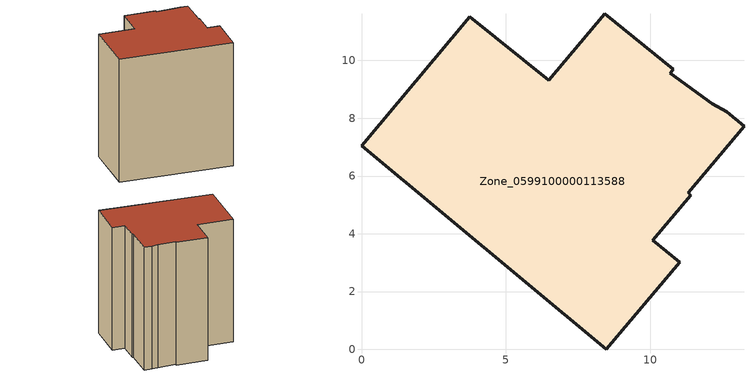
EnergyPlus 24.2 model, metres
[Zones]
Zone_0599100000113588
 floor ground (C_G): 11.39,5.34 10.08,3.78 11.02,3.01 8.47,0 0,7.04 3.74,11.52 6.49,9.31 8.42,11.62 10.79,9.7 10.68,9.56 12.14,8.51 12.63,8.22 13.24,7.73 11.31,5.42 z0
 wall outside (C_F): 0,7.04 8.47,0 11.02,3.01 10.08,3.78 11.39,5.34 11.31,5.42 13.24,7.73 12.63,8.22 12.14,8.51 10.68,9.56 10.79,9.7 8.42,11.62 6.49,9.31 3.74,11.52 0,7.04 z0:12.31
 roof outside (C_R): 13.24,7.73 12.63,8.22 12.14,8.51 10.68,9.56 10.79,9.7 8.42,11.62 6.49,9.31 3.74,11.52 0,7.04 8.47,0 11.02,3.01 10.08,3.78 11.39,5.34 11.31,5.42 z12.31
[BUILDING]
Pand.0599100000113588: North Axis=0; Terrain=City; Loads Convergence Tolerance Value=0.04; Temperature Convergence Tolerance Value=0.4; Solar Distribution=FullExterior; Maximum Number of Warmup Days=25; Minimum Number of Warmup Days=1
[Site:Location]
Rotterdam.The.Hague.AP_ZH_NLD Design_Conditions: Latitude=51.96; Longitude=4.45; Time Zone=1; Elevation=-4.5
[SITE:GROUNDTEMPERATURE:BUILDINGSURFACE]
18, 18, 18, 18, 18, 18, 18, 18, 18, 18, 18, 18
[MATERIAL] Thermal Absorptance=0.9; Solar Absorptance=0.7; Visible Absorptance=0.7
Name | Roughness | Thickness | Conductivity | Density | Specific Heat
G.TC.1946 | MediumSmooth | 0.15 | 1 | 540 | 1210
F.TC.1946 | Rough | 0.3 | 0.857143 | 1920 | 840
R.TC.1946 | MediumRough | 0.2 | 0.909091 | 1500 | 1000
[CONSTRUCTION]
C_G: G.TC.1946
C_F: F.TC.1946
C_R: R.TC.1946
[ZONE]
Zone_0599100000113588: Type=1; Multiplier=1; Ceiling Height=Autocalculate; Volume=Autocalculate; Floor Area=autocalculate; Part of Total Floor Area=Yes
[ZONEINFILTRATION:DESIGNFLOWRATE]
Infil_Zone_0599100000113588: Zone or ZoneList or Space or SpaceList=Zone_0599100000113588; Schedule=AlwaysOn; Design Flow Rate Calculation Method=Flow/Area; Flow Rate per Floor Area=0.003; Constant Term Coefficient=1; Temperature Term Coefficient=0; Velocity Term Coefficient=0; Velocity Squared Term Coefficient=0
[HVACTEMPLATE:ZONE:IDEALLOADSAIRSYSTEM]
Zone_0599100000113588: Maximum Heating Supply Air Temperature=50; Minimum Cooling Supply Air Temperature=13; Maximum Heating Supply Air Humidity Ratio=0.0156; Minimum Cooling Supply Air Humidity Ratio=0.0077; Heating Limit=NoLimit; Cooling Limit=NoLimit; Dehumidification Control Type=ConstantSensibleHeatRatio; Cooling Sensible Heat Ratio=0.7; Dehumidification Setpoint=60; Humidification Control Type=None; Humidification Setpoint=30; Outdoor Air Method=None; Outdoor Air Flow Rate per Person=0.00944; Outdoor Air Flow Rate per Zone Floor Area=0; Outdoor Air Flow Rate per Zone=0; Demand Controlled Ventilation Type=None; Outdoor Air Economizer Type=NoEconomizer; Heat Recovery Type=None; Sensible Heat Recovery Effectiveness=0.7; Latent Heat Recovery Effectiveness=0.65
[ZONECONTROL:THERMOSTAT]
ThermostatControl_Zone_0599100000113588: Zone or ZoneList=Zone_0599100000113588; Control Type Schedule=DualSetpointControlType; Control 1=Thermostat_Zone_0599100000113588; Temperature Difference Between Cutout And Setpoint=0
[THERMOSTATSETPOINT:DUALSETPOINT]
Thermostat_Zone_0599100000113588: Heating Setpoint Temperature Schedule=HeatingSetpoint_Zone_0599100000113588; Cooling Setpoint Temperature Schedule=CoolingSetpoint_Zone_0599100000113588
[SCHEDULE:COMPACT]
HeatingSetpoint_Zone_0599100000113588: Through: 12/31, For: AllDays, Until: 24:00, 21
CoolingSetpoint_Zone_0599100000113588: Through: 12/31, For: AllDays, Until: 24:00, 24
DualSetpointControlType: Through: 12/31, For: AllDays, Until: 24:00, 4
AlwaysOn: Through: 12/31, For: AllDays, Until: 24:00, 1
